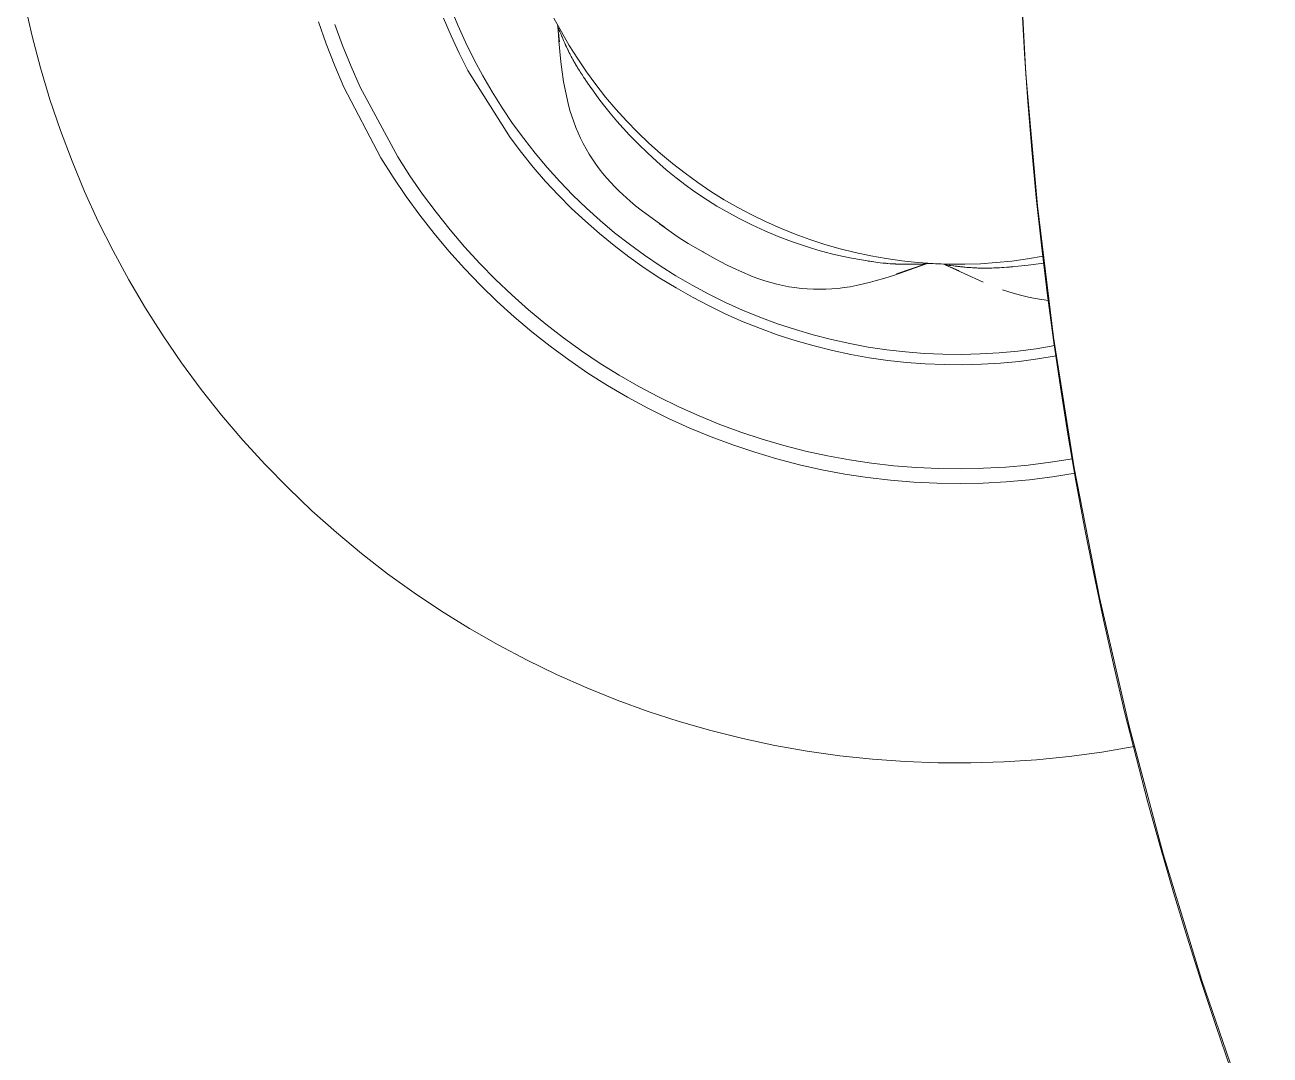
# Model space of a CAD drawing. Header units: millimetres. Extents: x 311 to 4068, y 1050 to 3803.
# Drawn here: x 1692.1 to 1766.3, y 1201.2 to 1262.5 of the extents above; entities that cross this region are included whole.
import ezdxf

# ---------------------------------------------------------------- set-up
doc = ezdxf.new("R2010")
doc.units = ezdxf.units.MM
doc.layers.add('ZANO_R', color=7, linetype='Continuous', lineweight=0)

msp = doc.modelspace()

# ---------------------------------------------------------------- linework, layer by layer
at = {"layer": 'ZANO_R'}
for p, q in [((1751.345, 1267.428), (1751.756, 1259.569)), ((1692.563, 1261.842), (1692.132, 1263.752)), ((1717.908, 1262.502), (1717.481, 1263.545)), ((1710.077, 1261.375), (1709.616, 1262.69)), ((1711.057, 1261.273), (1710.598, 1262.536)), ((1717.063, 1262.918), (1717.511, 1261.862)), ((1718.371, 1261.475), (1717.908, 1262.502)), ((1724.084, 1262.093), (1723.64, 1262.92)), ((1723.874, 1262.399), (1723.852, 1262.509)), ((1723.875, 1262.4), (1723.874, 1262.4)), ((1723.874, 1262.4), (1723.874, 1262.4)), ((1723.874, 1262.4), (1723.874, 1262.4)), ((1723.874, 1262.4), (1723.874, 1262.4)), ((1723.874, 1262.4), (1723.874, 1262.399)), ((1723.874, 1262.399), (1723.874, 1262.399)), ((1723.874, 1262.398), (1723.874, 1262.399)), ((1723.874, 1262.398), (1723.874, 1262.397)), ((1723.892, 1262.161), (1723.874, 1262.397)), ((1723.876, 1262.4), (1723.875, 1262.4)), ((1723.875, 1262.4), (1723.875, 1262.4)), ((1723.875, 1262.4), (1723.875, 1262.4)), ((1723.875, 1262.4), (1723.875, 1262.4)), ((1723.875, 1262.4), (1723.875, 1262.4)), ((1723.875, 1262.4), (1723.875, 1262.4)), ((1723.875, 1262.4), (1723.875, 1262.4)), ((1723.875, 1262.4), (1723.875, 1262.4)), ((1723.875, 1262.4), (1723.875, 1262.4)), ((1723.875, 1262.4), (1723.875, 1262.4)), ((1723.875, 1262.4), (1723.875, 1262.4)), ((1723.875, 1262.4), (1723.875, 1262.4)), ((1723.875, 1262.4), (1723.875, 1262.4)), ((1723.875, 1262.4), (1723.875, 1262.4)), ((1723.875, 1262.4), (1723.875, 1262.4)), ((1723.875, 1262.4), (1723.875, 1262.4)), ((1723.875, 1262.4), (1723.875, 1262.4)), ((1723.875, 1262.4), (1723.875, 1262.4)), ((1723.875, 1262.4), (1723.875, 1262.4)), ((1723.875, 1262.4), (1723.875, 1262.4)), ((1723.875, 1262.4), (1723.875, 1262.4)), ((1723.875, 1262.4), (1723.875, 1262.4)), ((1723.875, 1262.4), (1723.875, 1262.4)), ((1723.875, 1262.4), (1723.875, 1262.4)), ((1723.875, 1262.4), (1723.875, 1262.4)), ((1723.875, 1262.4), (1723.875, 1262.4)), ((1723.875, 1262.4), (1723.875, 1262.4)), ((1723.875, 1262.4), (1723.875, 1262.4)), ((1723.875, 1262.4), (1723.875, 1262.4)), ((1723.876, 1262.399), (1723.876, 1262.4)), ((1723.876, 1262.4), (1723.876, 1262.4)), ((1723.876, 1262.4), (1723.876, 1262.4)), ((1723.876, 1262.4), (1723.876, 1262.4)), ((1723.876, 1262.4), (1723.876, 1262.4)), ((1723.876, 1262.4), (1723.876, 1262.4)), ((1723.876, 1262.4), (1723.876, 1262.4)), ((1723.876, 1262.4), (1723.876, 1262.4)), ((1723.876, 1262.4), (1723.876, 1262.4)), ((1723.876, 1262.4), (1723.876, 1262.4)), ((1723.876, 1262.4), (1723.876, 1262.4)), ((1723.876, 1262.4), (1723.876, 1262.4)), ((1723.876, 1262.4), (1723.876, 1262.4)), ((1723.876, 1262.4), (1723.876, 1262.4)), ((1723.876, 1262.4), (1723.876, 1262.4)), ((1723.876, 1262.4), (1723.876, 1262.4)), ((1723.876, 1262.4), (1723.876, 1262.4)), ((1723.876, 1262.4), (1723.876, 1262.4)), ((1723.876, 1262.4), (1723.876, 1262.4)), ((1723.876, 1262.4), (1723.876, 1262.4)), ((1723.876, 1262.4), (1723.876, 1262.4)), ((1723.876, 1262.4), (1723.876, 1262.4)), ((1723.876, 1262.4), (1723.876, 1262.4)), ((1723.876, 1262.4), (1723.876, 1262.4)), ((1723.876, 1262.4), (1723.876, 1262.4)), ((1723.876, 1262.4), (1723.876, 1262.4)), ((1723.876, 1262.4), (1723.876, 1262.4)), ((1723.876, 1262.4), (1723.876, 1262.4)), ((1723.876, 1262.4), (1723.876, 1262.4)), ((1723.876, 1262.4), (1723.876, 1262.4)), ((1723.877, 1262.399), (1723.876, 1262.399)), ((1723.876, 1262.399), (1723.876, 1262.399)), ((1723.877, 1262.399), (1723.877, 1262.399)), ((1723.877, 1262.399), (1723.877, 1262.399)), ((1723.877, 1262.399), (1723.881, 1262.396)), ((1723.886, 1262.384), (1723.884, 1262.396)), ((1723.886, 1262.383), (1723.887, 1262.381)), ((1723.888, 1262.376), (1723.887, 1262.381)), ((1723.89, 1262.371), (1723.888, 1262.376)), ((1723.891, 1262.365), (1723.89, 1262.369)), ((1723.894, 1262.358), (1723.893, 1262.361)), ((1723.896, 1262.35), (1723.895, 1262.353)), ((1723.909, 1262.313), (1723.906, 1262.321)), ((1723.909, 1262.313), (1723.915, 1262.296)), ((1723.917, 1262.291), (1723.916, 1262.296)), ((1723.917, 1262.291), (1723.927, 1262.266)), ((1723.93, 1262.259), (1723.92, 1262.283)), ((1693.06, 1259.949), (1692.563, 1261.842)), ((1717.511, 1261.862), (1717.996, 1260.823)), ((1723.908, 1261.935), (1723.892, 1262.161)), ((1723.935, 1261.563), (1723.908, 1261.935)), ((1723.969, 1261.496), (1723.918, 1262.051)), ((1723.93, 1262.259), (1723.933, 1262.251)), ((1723.937, 1262.24), (1723.933, 1262.251)), ((1723.987, 1260.935), (1723.935, 1261.563)), ((1723.937, 1262.24), (1723.953, 1262.2)), ((1723.958, 1262.189), (1723.953, 1262.2)), ((1723.958, 1262.189), (1723.961, 1262.182)), ((1723.97, 1262.159), (1723.961, 1262.182)), ((1723.97, 1262.159), (1723.976, 1262.143)), ((1723.984, 1262.125), (1723.976, 1262.143)), ((1723.984, 1262.125), (1723.993, 1262.102)), ((1723.999, 1262.089), (1723.993, 1262.102)), ((1723.999, 1262.089), (1724.062, 1261.937)), ((1724.066, 1261.928), (1724.062, 1261.937)), ((1724.065, 1261.928), (1724.096, 1261.855)), ((1724.557, 1261.282), (1724.084, 1262.093)), ((1724.104, 1261.838), (1724.096, 1261.855)), ((1724.103, 1261.838), (1724.12, 1261.798)), ((1724.124, 1261.79), (1724.121, 1261.798)), ((1724.124, 1261.79), (1724.146, 1261.738)), ((1724.166, 1261.691), (1724.146, 1261.738)), ((1724.166, 1261.691), (1724.173, 1261.676)), ((1724.188, 1261.64), (1724.173, 1261.676)), ((1724.188, 1261.64), (1724.2, 1261.612)), ((1724.212, 1261.586), (1724.201, 1261.612)), ((1724.212, 1261.586), (1724.229, 1261.546)), ((1724.286, 1261.419), (1724.229, 1261.546)), ((1710.583, 1260.077), (1710.077, 1261.375)), ((1711.559, 1260.026), (1711.057, 1261.273)), ((1717.996, 1260.823), (1718.517, 1259.8)), ((1718.869, 1260.464), (1718.371, 1261.475)), ((1723.969, 1261.496), (1723.97, 1261.493)), ((1724.051, 1260.316), (1723.987, 1260.935)), ((1724.286, 1261.419), (1724.291, 1261.408)), ((1724.312, 1261.361), (1724.291, 1261.408)), ((1724.312, 1261.361), (1724.324, 1261.335)), ((1724.338, 1261.303), (1724.324, 1261.335)), ((1724.338, 1261.303), (1724.384, 1261.203)), ((1724.403, 1261.164), (1724.385, 1261.203)), ((1724.403, 1261.163), (1724.47, 1261.022)), ((1724.482, 1260.997), (1724.47, 1261.022)), ((1724.482, 1260.997), (1724.533, 1260.895)), ((1724.545, 1260.871), (1724.533, 1260.895)), ((1724.545, 1260.871), (1724.555, 1260.851)), ((1724.578, 1260.806), (1724.555, 1260.851)), ((1725.058, 1260.487), (1724.557, 1261.282)), ((1724.578, 1260.806), (1724.601, 1260.761)), ((1711.135, 1258.797), (1710.583, 1260.077)), ((1719.397, 1259.48), (1718.869, 1260.464)), ((1724.125, 1259.716), (1724.051, 1260.316)), ((1724.61, 1260.743), (1724.601, 1260.761)), ((1724.61, 1260.743), (1724.624, 1260.716)), ((1724.648, 1260.67), (1724.624, 1260.716)), ((1724.648, 1260.67), (1724.672, 1260.624)), ((1724.679, 1260.613), (1724.673, 1260.624)), ((1724.679, 1260.613), (1724.697, 1260.577)), ((1724.714, 1260.547), (1724.697, 1260.577)), ((1724.714, 1260.547), (1724.724, 1260.529)), ((1724.764, 1260.455), (1724.724, 1260.529)), ((1724.764, 1260.455), (1724.778, 1260.431)), ((1724.787, 1260.414), (1724.778, 1260.431)), ((1724.787, 1260.414), (1724.805, 1260.381)), ((1724.824, 1260.347), (1724.805, 1260.381)), ((1724.824, 1260.347), (1724.834, 1260.33)), ((1724.878, 1260.252), (1724.834, 1260.33)), ((1724.878, 1260.252), (1724.893, 1260.226)), ((1724.902, 1260.211), (1724.893, 1260.227)), ((1724.902, 1260.211), (1724.924, 1260.174)), ((1724.942, 1260.143), (1724.924, 1260.174)), ((1724.942, 1260.143), (1724.955, 1260.121)), ((1724.988, 1260.067), (1724.955, 1260.121)), ((1724.987, 1260.067), (1725.02, 1260.013)), ((1725.585, 1259.711), (1725.058, 1260.487)), ((1693.622, 1258.074), (1693.06, 1259.949)), ((1712.103, 1258.797), (1711.559, 1260.026)), ((1718.517, 1259.8), (1721.027, 1255.797)), ((1719.959, 1258.515), (1719.397, 1259.48)), ((1724.216, 1259.118), (1724.125, 1259.716)), ((1725.025, 1260.005), (1725.02, 1260.013)), ((1725.025, 1260.005), (1725.053, 1259.958)), ((1725.067, 1259.936), (1725.053, 1259.958)), ((1725.067, 1259.936), (1725.087, 1259.903)), ((1725.156, 1259.792), (1725.087, 1259.903)), ((1725.156, 1259.792), (1725.191, 1259.736)), ((1725.198, 1259.726), (1725.191, 1259.736)), ((1725.198, 1259.726), (1725.226, 1259.681)), ((1725.243, 1259.655), (1725.226, 1259.681)), ((1725.243, 1259.655), (1725.262, 1259.625)), ((1725.298, 1259.569), (1725.262, 1259.625)), ((1725.298, 1259.569), (1725.316, 1259.541)), ((1725.336, 1259.511), (1725.316, 1259.541)), ((1725.336, 1259.511), (1725.409, 1259.401)), ((1725.432, 1259.365), (1725.409, 1259.401)), ((1725.432, 1259.365), (1725.446, 1259.344)), ((1725.481, 1259.292), (1725.446, 1259.344)), ((1726.14, 1258.953), (1725.585, 1259.711)), ((1751.756, 1259.569), (1752.442, 1251.729)), ((1713.335, 1254.603), (1711.135, 1258.797)), ((1714.339, 1254.649), (1712.103, 1258.797)), ((1724.481, 1257.835), (1724.216, 1259.118)), ((1725.481, 1259.292), (1725.583, 1259.142)), ((1725.595, 1259.124), (1725.583, 1259.142)), ((1725.595, 1259.124), (1725.632, 1259.069)), ((1725.634, 1259.066), (1725.632, 1259.069)), ((1725.634, 1259.066), (1725.668, 1259.017)), ((1725.705, 1258.964), (1725.668, 1259.017)), ((1725.705, 1258.964), (1725.74, 1258.913)), ((1725.741, 1258.912), (1725.74, 1258.913)), ((1725.741, 1258.912), (1725.778, 1258.859)), ((1725.847, 1258.76), (1725.778, 1258.859)), ((1725.847, 1258.76), (1725.85, 1258.756)), ((1726.321, 1258.102), (1725.85, 1258.756)), ((1726.72, 1258.215), (1726.14, 1258.953)), ((1694.248, 1256.22), (1693.622, 1258.074)), ((1720.554, 1257.57), (1719.959, 1258.515)), ((1724.596, 1257.418), (1724.481, 1257.835)), ((1726.321, 1258.102), (1726.595, 1257.742)), ((1727.326, 1257.497), (1726.72, 1258.215)), ((1721.18, 1256.646), (1720.554, 1257.57)), ((1724.701, 1257.078), (1724.596, 1257.418)), ((1726.986, 1257.257), (1726.595, 1257.742)), ((1727.39, 1256.782), (1726.986, 1257.257)), ((1727.957, 1256.801), (1727.326, 1257.497)), ((1721.839, 1255.744), (1721.18, 1256.646)), ((1724.817, 1256.742), (1724.701, 1257.078)), ((1724.945, 1256.41), (1724.817, 1256.742)), ((1725.083, 1256.082), (1724.945, 1256.41)), ((1727.39, 1256.782), (1727.765, 1256.36)), ((1727.765, 1256.36), (1728.149, 1255.946)), ((1728.611, 1256.127), (1727.957, 1256.801)), ((1694.938, 1254.388), (1694.248, 1256.22)), ((1721.027, 1255.797), (1721.703, 1254.905)), ((1722.528, 1254.865), (1721.839, 1255.744)), ((1725.231, 1255.759), (1725.083, 1256.082)), ((1725.391, 1255.442), (1725.231, 1255.759)), ((1728.673, 1255.406), (1728.149, 1255.946)), ((1729.288, 1255.477), (1728.611, 1256.127)), ((1721.703, 1254.905), (1722.409, 1254.037)), ((1723.247, 1254.01), (1722.528, 1254.865)), ((1725.56, 1255.129), (1725.391, 1255.442)), ((1725.74, 1254.822), (1725.56, 1255.129)), ((1729.212, 1254.883), (1728.673, 1255.406)), ((1729.766, 1254.375), (1729.212, 1254.883)), ((1729.987, 1254.85), (1729.288, 1255.477)), ((1695.69, 1252.582), (1694.938, 1254.388)), ((1714.067, 1253.434), (1713.335, 1254.603)), ((1715.061, 1253.526), (1714.339, 1254.649)), ((1725.93, 1254.522), (1725.74, 1254.822)), ((1726.129, 1254.227), (1725.93, 1254.522)), ((1726.338, 1253.94), (1726.129, 1254.227)), ((1730.335, 1253.884), (1729.766, 1254.375)), ((1730.708, 1254.248), (1729.987, 1254.85)), ((1731.449, 1253.672), (1730.708, 1254.248)), ((1714.839, 1252.29), (1714.067, 1253.434)), ((1715.821, 1252.428), (1715.061, 1253.526)), ((1722.409, 1254.037), (1723.143, 1253.193)), ((1723.995, 1253.181), (1723.247, 1254.01)), ((1726.557, 1253.659), (1726.338, 1253.94)), ((1726.784, 1253.386), (1726.557, 1253.659)), ((1727.021, 1253.12), (1726.784, 1253.386)), ((1730.918, 1253.41), (1730.335, 1253.884)), ((1731.515, 1252.954), (1730.918, 1253.41)), ((1732.209, 1253.121), (1731.449, 1253.672)), ((1723.143, 1253.193), (1723.906, 1252.374)), ((1724.771, 1252.378), (1723.995, 1253.181)), ((1727.266, 1252.862), (1727.021, 1253.12)), ((1727.519, 1252.613), (1727.266, 1252.862)), ((1731.515, 1252.954), (1731.895, 1252.678)), ((1731.895, 1252.678), (1732.28, 1252.411)), ((1732.989, 1252.597), (1732.209, 1253.121)), ((1696.505, 1250.802), (1695.69, 1252.582)), ((1715.65, 1251.174), (1714.839, 1252.29)), ((1716.619, 1251.356), (1715.821, 1252.428)), ((1723.906, 1252.374), (1724.697, 1251.582)), ((1725.574, 1251.602), (1724.771, 1252.378)), ((1728.177, 1252.01), (1727.519, 1252.613)), ((1728.504, 1251.736), (1728.177, 1252.01)), ((1732.787, 1252.076), (1732.28, 1252.411)), ((1732.787, 1252.076), (1733.348, 1251.726)), ((1733.786, 1252.101), (1732.989, 1252.597)), ((1734.599, 1251.632), (1733.786, 1252.101)), ((1716.499, 1250.087), (1715.65, 1251.174)), ((1717.452, 1250.312), (1716.619, 1251.356)), ((1724.697, 1251.582), (1725.513, 1250.817)), ((1726.403, 1250.855), (1725.574, 1251.602)), ((1728.837, 1251.469), (1728.504, 1251.736)), ((1730.221, 1250.458), (1728.837, 1251.469)), ((1733.348, 1251.726), (1733.918, 1251.392)), ((1734.666, 1250.985), (1733.918, 1251.392)), ((1735.429, 1251.192), (1734.599, 1251.632)), ((1736.273, 1250.781), (1735.429, 1251.192)), ((1752.442, 1251.729), (1753.4, 1243.918)), ((1697.38, 1249.051), (1696.505, 1250.802)), ((1725.513, 1250.817), (1726.355, 1250.08)), ((1727.258, 1250.136), (1726.403, 1250.855)), ((1730.48, 1250.259), (1729.924, 1250.667)), ((1730.25, 1250.438), (1730.221, 1250.458)), ((1730.256, 1250.434), (1730.25, 1250.438)), ((1730.256, 1250.434), (1730.256, 1250.434)), ((1730.256, 1250.434), (1730.257, 1250.434)), ((1730.257, 1250.434), (1730.256, 1250.434)), ((1730.256, 1250.434), (1730.256, 1250.434)), ((1730.257, 1250.434), (1730.257, 1250.434)), ((1730.257, 1250.434), (1730.257, 1250.434)), ((1730.257, 1250.434), (1730.257, 1250.434)), ((1730.257, 1250.434), (1730.257, 1250.434)), ((1730.257, 1250.434), (1730.257, 1250.434)), ((1730.257, 1250.434), (1730.257, 1250.434)), ((1730.257, 1250.434), (1730.257, 1250.434)), ((1730.257, 1250.434), (1730.257, 1250.434)), ((1735.428, 1250.603), (1734.666, 1250.985)), ((1736.202, 1250.247), (1735.428, 1250.603)), ((1737.131, 1250.4), (1736.273, 1250.781)), ((1717.384, 1249.029), (1716.499, 1250.087)), ((1718.32, 1249.298), (1717.452, 1250.312)), ((1726.355, 1250.08), (1727.222, 1249.372)), ((1728.137, 1249.448), (1727.258, 1250.136)), ((1731.049, 1249.87), (1730.48, 1250.259)), ((1731.631, 1249.5), (1731.049, 1249.87)), ((1736.988, 1249.917), (1736.202, 1250.247)), ((1737.785, 1249.615), (1736.988, 1249.917)), ((1738.002, 1250.049), (1737.131, 1250.4)), ((1738.885, 1249.728), (1738.002, 1250.049)), ((1739.778, 1249.438), (1738.885, 1249.728)), ((1698.315, 1247.332), (1697.38, 1249.051)), ((1718.306, 1248.002), (1717.384, 1249.029)), ((1719.223, 1248.313), (1718.32, 1249.298)), ((1727.222, 1249.372), (1728.112, 1248.694)), ((1729.039, 1248.79), (1728.137, 1249.448)), ((1732.225, 1249.15), (1731.631, 1249.5)), ((1732.83, 1248.819), (1732.225, 1249.15)), ((1732.549, 1248.98), (1732.498, 1249.009)), ((1733.202, 1248.61), (1732.549, 1248.98)), ((1737.785, 1249.615), (1738.319, 1249.428)), ((1738.319, 1249.428), (1738.857, 1249.253)), ((1739.366, 1249.1), (1738.857, 1249.253)), ((1739.877, 1248.958), (1739.366, 1249.1)), ((1740.68, 1249.179), (1739.778, 1249.438)), ((1739.877, 1248.958), (1740.165, 1248.883)), ((1741.591, 1248.952), (1740.68, 1249.179)), ((1742.51, 1248.756), (1741.591, 1248.952)), ((1720.158, 1247.359), (1719.223, 1248.313)), ((1728.112, 1248.694), (1729.024, 1248.046)), ((1729.964, 1248.163), (1729.039, 1248.79)), ((1733.587, 1248.402), (1733.202, 1248.61)), ((1733.921, 1248.229), (1733.587, 1248.402)), ((1734.302, 1248.041), (1733.921, 1248.229)), ((1740.603, 1248.779), (1740.165, 1248.883)), ((1740.603, 1248.779), (1741.265, 1248.64)), ((1742.071, 1248.496), (1741.265, 1248.641)), ((1742.071, 1248.496), (1742.316, 1248.456)), ((1742.358, 1248.45), (1742.316, 1248.456)), ((1742.358, 1248.45), (1742.407, 1248.442)), ((1742.423, 1248.44), (1742.407, 1248.442)), ((1742.422, 1248.44), (1742.455, 1248.435)), ((1742.551, 1248.421), (1742.455, 1248.435)), ((1743.434, 1248.593), (1742.51, 1248.756)), ((1742.551, 1248.421), (1742.586, 1248.416)), ((1742.913, 1248.371), (1742.586, 1248.415)), ((1743.24, 1248.333), (1742.913, 1248.371)), ((1743.24, 1248.333), (1743.268, 1248.33)), ((1743.3, 1248.327), (1743.268, 1248.33)), ((1743.3, 1248.327), (1743.433, 1248.314)), ((1743.476, 1248.31), (1743.433, 1248.314)), ((1744.364, 1248.461), (1743.434, 1248.593)), ((1743.476, 1248.31), (1743.514, 1248.306)), ((1743.534, 1248.305), (1743.514, 1248.306)), ((1743.534, 1248.305), (1743.675, 1248.293)), ((1743.7, 1248.291), (1743.675, 1248.293)), ((1743.7, 1248.291), (1743.727, 1248.289)), ((1743.781, 1248.286), (1743.727, 1248.289)), ((1743.781, 1248.286), (1743.832, 1248.282)), ((1743.86, 1248.281), (1743.832, 1248.282)), ((1743.86, 1248.281), (1743.909, 1248.278)), ((1743.937, 1248.276), (1743.909, 1248.278)), ((1743.937, 1248.276), (1743.985, 1248.274)), ((1744.013, 1248.272), (1743.985, 1248.274)), ((1744.013, 1248.272), (1744.061, 1248.27)), ((1745.79, 1248.287), (1744.051, 1247.69)), ((1744.087, 1248.269), (1744.061, 1248.27)), ((1744.087, 1248.269), (1744.135, 1248.267)), ((1744.16, 1248.266), (1744.135, 1248.267)), ((1744.16, 1248.266), (1744.281, 1248.261)), ((1744.3, 1248.261), (1744.281, 1248.261)), ((1744.3, 1248.261), (1744.353, 1248.259)), ((1744.389, 1248.259), (1744.353, 1248.26)), ((1745.298, 1248.362), (1744.364, 1248.461)), ((1744.389, 1248.258), (1744.425, 1248.258)), ((1744.477, 1248.257), (1744.425, 1248.258)), ((1744.477, 1248.257), (1744.495, 1248.256)), ((1744.562, 1248.256), (1744.495, 1248.257)), ((1744.562, 1248.256), (1744.701, 1248.255)), ((1744.724, 1248.255), (1744.701, 1248.255)), ((1744.724, 1248.255), (1744.768, 1248.255)), ((1744.801, 1248.255), (1744.768, 1248.255)), ((1744.801, 1248.255), (1744.833, 1248.255)), ((1744.877, 1248.255), (1744.833, 1248.255)), ((1744.877, 1248.255), (1744.897, 1248.255)), ((1744.95, 1248.256), (1744.897, 1248.255)), ((1744.95, 1248.256), (1744.959, 1248.256)), ((1745.02, 1248.257), (1744.959, 1248.256)), ((1745.02, 1248.256), (1745.079, 1248.257)), ((1745.088, 1248.258), (1745.079, 1248.258)), ((1745.088, 1248.257), (1745.137, 1248.258)), ((1745.154, 1248.259), (1745.137, 1248.258)), ((1745.154, 1248.259), (1745.192, 1248.259)), ((1745.218, 1248.26), (1745.192, 1248.26)), ((1745.218, 1248.26), (1745.296, 1248.262)), ((1745.307, 1248.262), (1745.296, 1248.262)), ((1746.235, 1248.296), (1745.298, 1248.362)), ((1745.307, 1248.262), (1745.346, 1248.263)), ((1745.364, 1248.264), (1745.346, 1248.263)), ((1745.364, 1248.264), (1745.393, 1248.265)), ((1745.416, 1248.265), (1745.393, 1248.265)), ((1745.416, 1248.265), (1745.48, 1248.267)), ((1745.803, 1248.288), (1745.434, 1248.154)), ((1745.489, 1248.268), (1745.48, 1248.268)), ((1745.489, 1248.268), (1745.501, 1248.268)), ((1745.511, 1248.269), (1745.501, 1248.268)), ((1745.511, 1248.269), (1745.522, 1248.269)), ((1745.532, 1248.269), (1745.522, 1248.269)), ((1745.532, 1248.269), (1745.561, 1248.27)), ((1745.573, 1248.271), (1745.561, 1248.27)), ((1745.573, 1248.271), (1745.597, 1248.271)), ((1745.613, 1248.272), (1745.597, 1248.271)), ((1745.613, 1248.272), (1745.662, 1248.274)), ((1745.669, 1248.275), (1745.662, 1248.274)), ((1745.669, 1248.275), (1745.691, 1248.276)), ((1745.701, 1248.277), (1745.691, 1248.276)), ((1745.701, 1248.276), (1745.704, 1248.277)), ((1745.741, 1248.28), (1745.704, 1248.277)), ((1745.753, 1248.281), (1745.748, 1248.281)), ((1745.763, 1248.282), (1745.757, 1248.282)), ((1745.772, 1248.284), (1745.765, 1248.283)), ((1745.779, 1248.285), (1745.773, 1248.284)), ((1745.791, 1248.287), (1745.782, 1248.285)), ((1745.795, 1248.289), (1745.794, 1248.288)), ((1745.795, 1248.289), (1745.797, 1248.289)), ((1745.828, 1248.299), (1745.798, 1248.289)), ((1745.805, 1248.289), (1745.803, 1248.288)), ((1745.804, 1248.291), (1745.804, 1248.291)), ((1745.804, 1248.291), (1745.804, 1248.291)), ((1745.804, 1248.291), (1745.805, 1248.291)), ((1745.805, 1248.291), (1745.805, 1248.291)), ((1745.805, 1248.291), (1745.805, 1248.291)), ((1745.805, 1248.291), (1745.805, 1248.291)), ((1745.805, 1248.291), (1745.805, 1248.291)), ((1745.805, 1248.291), (1745.805, 1248.291)), ((1745.805, 1248.291), (1745.805, 1248.291)), ((1745.805, 1248.291), (1745.805, 1248.291)), ((1745.805, 1248.291), (1745.805, 1248.291)), ((1745.805, 1248.291), (1745.805, 1248.291)), ((1745.805, 1248.291), (1745.805, 1248.291)), ((1745.805, 1248.291), (1745.805, 1248.291)), ((1745.805, 1248.291), (1745.805, 1248.291)), ((1745.805, 1248.291), (1745.805, 1248.291)), ((1745.805, 1248.291), (1745.805, 1248.291)), ((1745.805, 1248.291), (1745.805, 1248.291)), ((1745.805, 1248.291), (1745.805, 1248.291)), ((1745.805, 1248.291), (1745.805, 1248.291)), ((1745.805, 1248.291), (1745.805, 1248.291)), ((1745.805, 1248.291), (1745.805, 1248.291)), ((1745.805, 1248.291), (1745.805, 1248.291)), ((1745.805, 1248.291), (1745.805, 1248.291)), ((1745.805, 1248.291), (1745.806, 1248.291)), ((1745.805, 1248.289), (1745.806, 1248.29)), ((1745.836, 1248.299), (1745.806, 1248.289)), ((1745.806, 1248.291), (1745.806, 1248.291)), ((1745.806, 1248.291), (1745.806, 1248.291)), ((1745.806, 1248.291), (1745.806, 1248.291)), ((1745.806, 1248.291), (1745.806, 1248.291)), ((1745.806, 1248.291), (1745.806, 1248.291)), ((1745.806, 1248.291), (1745.806, 1248.29)), ((1745.806, 1248.29), (1745.806, 1248.29)), ((1745.806, 1248.29), (1745.806, 1248.29)), ((1745.806, 1248.29), (1745.806, 1248.29)), ((1745.806, 1248.29), (1745.806, 1248.29)), ((1745.806, 1248.29), (1745.806, 1248.29)), ((1745.806, 1248.29), (1745.806, 1248.29)), ((1745.806, 1248.29), (1745.806, 1248.29)), ((1745.806, 1248.29), (1745.806, 1248.29)), ((1745.806, 1248.29), (1745.806, 1248.29)), ((1745.806, 1248.29), (1745.806, 1248.29)), ((1745.806, 1248.29), (1745.806, 1248.29)), ((1745.806, 1248.29), (1745.806, 1248.29)), ((1745.806, 1248.29), (1745.806, 1248.29)), ((1745.806, 1248.29), (1745.806, 1248.29)), ((1745.806, 1248.29), (1745.806, 1248.29)), ((1745.806, 1248.29), (1745.806, 1248.29)), ((1745.806, 1248.29), (1745.806, 1248.29)), ((1745.806, 1248.29), (1745.806, 1248.29)), ((1745.806, 1248.29), (1745.806, 1248.29)), ((1745.806, 1248.29), (1745.806, 1248.29)), ((1745.806, 1248.29), (1745.806, 1248.289)), ((1745.806, 1248.289), (1745.806, 1248.289)), ((1745.859, 1248.309), (1745.828, 1248.299)), ((1745.866, 1248.308), (1745.836, 1248.299)), ((1745.89, 1248.317), (1745.859, 1248.309)), ((1745.897, 1248.316), (1745.866, 1248.308)), ((1746.362, 1248.285), (1745.884, 1248.313)), ((1747.173, 1248.262), (1746.235, 1248.296)), ((1746.841, 1248.266), (1746.362, 1248.285)), ((1746.947, 1248.231), (1746.841, 1248.266)), ((1746.948, 1248.233), (1746.947, 1248.233)), ((1746.947, 1248.233), (1746.947, 1248.233)), ((1746.947, 1248.233), (1746.947, 1248.233)), ((1746.947, 1248.233), (1746.947, 1248.233)), ((1746.947, 1248.233), (1746.947, 1248.233)), ((1746.947, 1248.233), (1746.947, 1248.233)), ((1746.947, 1248.233), (1746.947, 1248.233)), ((1746.947, 1248.233), (1746.947, 1248.233)), ((1746.947, 1248.233), (1746.947, 1248.233)), ((1746.947, 1248.233), (1746.947, 1248.233)), ((1746.947, 1248.233), (1746.947, 1248.233)), ((1746.947, 1248.233), (1746.947, 1248.233)), ((1746.947, 1248.233), (1746.947, 1248.233)), ((1746.947, 1248.233), (1746.947, 1248.233)), ((1746.947, 1248.233), (1746.947, 1248.233)), ((1746.947, 1248.233), (1746.947, 1248.233)), ((1746.947, 1248.233), (1746.947, 1248.233)), ((1746.947, 1248.233), (1746.947, 1248.233)), ((1746.947, 1248.233), (1746.947, 1248.233)), ((1746.947, 1248.233), (1746.947, 1248.233)), ((1746.947, 1248.233), (1746.947, 1248.232)), ((1746.947, 1248.232), (1746.947, 1248.232)), ((1746.947, 1248.232), (1746.947, 1248.232)), ((1746.947, 1248.232), (1746.947, 1248.232)), ((1746.947, 1248.232), (1746.947, 1248.232)), ((1746.947, 1248.232), (1746.947, 1248.232)), ((1746.947, 1248.232), (1746.947, 1248.232)), ((1746.947, 1248.232), (1746.947, 1248.232)), ((1746.947, 1248.232), (1746.947, 1248.232)), ((1746.947, 1248.232), (1746.947, 1248.232)), ((1746.947, 1248.232), (1746.947, 1248.232)), ((1746.947, 1248.232), (1746.947, 1248.232)), ((1746.947, 1248.232), (1746.947, 1248.232)), ((1746.947, 1248.232), (1746.947, 1248.232)), ((1746.947, 1248.232), (1746.947, 1248.232)), ((1746.947, 1248.232), (1746.947, 1248.232)), ((1746.947, 1248.232), (1746.947, 1248.232)), ((1746.947, 1248.232), (1746.947, 1248.232)), ((1746.947, 1248.232), (1746.947, 1248.232)), ((1746.947, 1248.232), (1746.947, 1248.232)), ((1746.947, 1248.232), (1746.947, 1248.232)), ((1746.947, 1248.232), (1746.947, 1248.232)), ((1746.947, 1248.232), (1746.947, 1248.232)), ((1746.947, 1248.232), (1746.947, 1248.232)), ((1746.947, 1248.232), (1746.947, 1248.232)), ((1746.947, 1248.232), (1746.947, 1248.232)), ((1746.947, 1248.232), (1746.947, 1248.231)), ((1746.947, 1248.231), (1746.947, 1248.231)), ((1746.947, 1248.231), (1746.947, 1248.231)), ((1746.947, 1248.231), (1746.947, 1248.231)), ((1746.947, 1248.231), (1746.947, 1248.231)), ((1746.947, 1248.231), (1746.947, 1248.231)), ((1746.947, 1248.231), (1746.947, 1248.231)), ((1746.947, 1248.231), (1746.947, 1248.231)), ((1746.947, 1248.231), (1746.947, 1248.231)), ((1746.948, 1248.23), (1746.947, 1248.231)), ((1746.948, 1248.233), (1746.953, 1248.236)), ((1746.948, 1248.233), (1746.948, 1248.233)), ((1746.948, 1248.233), (1746.948, 1248.233)), ((1746.948, 1248.233), (1746.948, 1248.233)), ((1746.948, 1248.233), (1746.948, 1248.233)), ((1746.948, 1248.233), (1746.948, 1248.233)), ((1746.948, 1248.233), (1746.948, 1248.233)), ((1746.948, 1248.233), (1746.948, 1248.233)), ((1746.948, 1248.233), (1746.948, 1248.233)), ((1746.948, 1248.233), (1746.948, 1248.233)), ((1746.948, 1248.233), (1746.948, 1248.233)), ((1746.948, 1248.233), (1746.948, 1248.233)), ((1746.948, 1248.233), (1746.948, 1248.233)), ((1746.948, 1248.233), (1746.948, 1248.233)), ((1746.948, 1248.233), (1746.948, 1248.233)), ((1746.948, 1248.23), (1746.949, 1248.23)), ((1749.203, 1247.187), (1746.949, 1248.23)), ((1746.967, 1248.233), (1746.955, 1248.237)), ((1746.967, 1248.233), (1746.969, 1248.233)), ((1746.974, 1248.231), (1746.969, 1248.233)), ((1746.979, 1248.23), (1746.975, 1248.231)), ((1746.986, 1248.229), (1746.981, 1248.23)), ((1746.993, 1248.227), (1746.989, 1248.228)), ((1747, 1248.225), (1746.998, 1248.226)), ((1747.039, 1248.218), (1747.03, 1248.22)), ((1747.039, 1248.218), (1747.057, 1248.215)), ((1747.062, 1248.214), (1747.057, 1248.215)), ((1747.062, 1248.214), (1747.088, 1248.21)), ((1747.096, 1248.209), (1747.071, 1248.213)), ((1747.096, 1248.209), (1747.104, 1248.207)), ((1747.117, 1248.206), (1747.104, 1248.208)), ((1747.117, 1248.206), (1747.159, 1248.2)), ((1747.171, 1248.198), (1747.159, 1248.2)), ((1747.171, 1248.198), (1747.179, 1248.197)), ((1748.112, 1248.261), (1747.173, 1248.262)), ((1747.203, 1248.194), (1747.179, 1248.197)), ((1747.203, 1248.194), (1747.22, 1248.191)), ((1747.24, 1248.189), (1747.22, 1248.191)), ((1749.05, 1248.292), (1748.112, 1248.261)), ((1749.987, 1248.356), (1749.05, 1248.292)), ((1750.921, 1248.452), (1749.987, 1248.356)), ((1751.851, 1248.581), (1750.921, 1248.452)), ((1751.891, 1248.201), (1751.09, 1248.12)), ((1752.777, 1248.742), (1751.851, 1248.581)), ((1751.892, 1248.201), (1752.34, 1248.258)), ((1752.826, 1248.332), (1752.34, 1248.259)), ((1719.262, 1247.008), (1718.306, 1248.002)), ((1729.024, 1248.046), (1729.958, 1247.43)), ((1730.909, 1247.569), (1729.964, 1248.163)), ((1731.874, 1247.007), (1730.909, 1247.569)), ((1734.688, 1247.861), (1734.302, 1248.041)), ((1735.509, 1247.519), (1734.688, 1247.861)), ((1735.853, 1247.39), (1735.509, 1247.519)), ((1743.925, 1247.617), (1743.351, 1247.434)), ((1745.434, 1248.154), (1743.925, 1247.617)), ((1747.24, 1248.189), (1747.264, 1248.185)), ((1747.278, 1248.184), (1747.264, 1248.185)), ((1747.777, 1247.862), (1747.271, 1248.094)), ((1747.278, 1248.183), (1747.441, 1248.162)), ((1747.451, 1248.161), (1747.441, 1248.162)), ((1747.451, 1248.161), (1747.529, 1248.151)), ((1747.548, 1248.149), (1747.529, 1248.151)), ((1747.548, 1248.149), (1747.591, 1248.143)), ((1747.599, 1248.143), (1747.591, 1248.144)), ((1747.599, 1248.142), (1747.656, 1248.136)), ((1747.706, 1248.13), (1747.656, 1248.136)), ((1747.706, 1248.13), (1747.723, 1248.128)), ((1747.762, 1248.123), (1747.723, 1248.128)), ((1747.762, 1248.123), (1747.792, 1248.12)), ((1747.777, 1247.861), (1747.779, 1247.861)), ((1747.82, 1248.117), (1747.792, 1248.12)), ((1747.82, 1248.117), (1747.864, 1248.112)), ((1748.002, 1248.097), (1747.864, 1248.112)), ((1748.002, 1248.097), (1748.014, 1248.096)), ((1748.064, 1248.091), (1748.014, 1248.096)), ((1748.064, 1248.091), (1748.093, 1248.088)), ((1748.129, 1248.085), (1748.093, 1248.088)), ((1748.129, 1248.085), (1748.239, 1248.074)), ((1748.282, 1248.071), (1748.239, 1248.075)), ((1748.281, 1248.071), (1748.438, 1248.058)), ((1748.465, 1248.057), (1748.438, 1248.059)), ((1748.465, 1248.056), (1748.579, 1248.049)), ((1748.606, 1248.048), (1748.579, 1248.049)), ((1748.606, 1248.047), (1748.629, 1248.046)), ((1748.678, 1248.044), (1748.629, 1248.046)), ((1748.678, 1248.043), (1748.729, 1248.041)), ((1748.75, 1248.04), (1748.729, 1248.041)), ((1748.75, 1248.04), (1748.78, 1248.039)), ((1748.831, 1248.037), (1748.78, 1248.039)), ((1748.831, 1248.037), (1748.884, 1248.035)), ((1748.896, 1248.034), (1748.884, 1248.035)), ((1748.896, 1248.034), (1748.937, 1248.033)), ((1748.971, 1248.032), (1748.937, 1248.033)), ((1748.971, 1248.032), (1748.992, 1248.031)), ((1749.075, 1248.029), (1748.992, 1248.031)), ((1749.075, 1248.029), (1749.103, 1248.029)), ((1749.122, 1248.029), (1749.103, 1248.029)), ((1749.122, 1248.029), (1749.16, 1248.028)), ((1749.199, 1248.028), (1749.16, 1248.028)), ((1749.199, 1248.028), (1749.219, 1248.028)), ((1749.308, 1248.027), (1749.219, 1248.028)), ((1749.308, 1248.027), (1749.338, 1248.027)), ((1749.356, 1248.027), (1749.338, 1248.027)), ((1749.356, 1248.027), (1749.399, 1248.027)), ((1749.435, 1248.028), (1749.399, 1248.027)), ((1749.435, 1248.028), (1749.461, 1248.028)), ((1749.524, 1248.029), (1749.461, 1248.028)), ((1749.524, 1248.029), (1749.587, 1248.03)), ((1749.596, 1248.03), (1749.587, 1248.03)), ((1749.596, 1248.03), (1749.651, 1248.031)), ((1749.677, 1248.032), (1749.651, 1248.031)), ((1749.677, 1248.032), (1749.715, 1248.033)), ((1749.846, 1248.037), (1749.715, 1248.033)), ((1749.846, 1248.037), (1749.912, 1248.04)), ((1749.924, 1248.041), (1749.912, 1248.04)), ((1749.924, 1248.04), (1749.977, 1248.043)), ((1750.008, 1248.044), (1749.977, 1248.043)), ((1750.008, 1248.044), (1750.043, 1248.046)), ((1750.11, 1248.049), (1750.043, 1248.046)), ((1750.11, 1248.049), (1750.143, 1248.051)), ((1750.179, 1248.053), (1750.143, 1248.051)), ((1750.179, 1248.053), (1750.311, 1248.06)), ((1750.353, 1248.063), (1750.311, 1248.061)), ((1750.353, 1248.063), (1750.379, 1248.065)), ((1750.442, 1248.069), (1750.379, 1248.065)), ((1750.442, 1248.069), (1750.622, 1248.082)), ((1750.644, 1248.083), (1750.622, 1248.082)), ((1750.644, 1248.083), (1750.71, 1248.088)), ((1750.714, 1248.089), (1750.71, 1248.089)), ((1750.714, 1248.089), (1750.773, 1248.094)), ((1750.837, 1248.099), (1750.773, 1248.094)), ((1750.837, 1248.099), (1750.899, 1248.104)), ((1750.901, 1248.104), (1750.899, 1248.104)), ((1750.901, 1248.104), (1750.964, 1248.109)), ((1751.085, 1248.12), (1750.964, 1248.109)), ((1751.085, 1248.12), (1751.09, 1248.12)), ((1699.309, 1245.646), (1698.315, 1247.332)), ((1720.252, 1246.047), (1719.262, 1247.008)), ((1721.125, 1246.438), (1720.158, 1247.359)), ((1729.958, 1247.43), (1730.912, 1246.845)), ((1730.912, 1246.845), (1731.886, 1246.293)), ((1732.858, 1246.48), (1731.874, 1247.007)), ((1736.202, 1247.273), (1735.853, 1247.39)), ((1736.554, 1247.167), (1736.202, 1247.273)), ((1736.91, 1247.074), (1736.554, 1247.167)), ((1737.269, 1246.993), (1736.91, 1247.074)), ((1737.63, 1246.924), (1737.269, 1246.993)), ((1737.993, 1246.868), (1737.63, 1246.924)), ((1738.358, 1246.824), (1737.993, 1246.868)), ((1738.725, 1246.792), (1738.358, 1246.824)), ((1739.092, 1246.774), (1738.725, 1246.792)), ((1739.46, 1246.767), (1739.092, 1246.774)), ((1739.828, 1246.773), (1739.46, 1246.767)), ((1740.195, 1246.792), (1739.828, 1246.773)), ((1740.561, 1246.823), (1740.195, 1246.792)), ((1740.926, 1246.867), (1740.561, 1246.823)), ((1741.29, 1246.923), (1740.926, 1246.867)), ((1741.651, 1246.992), (1741.29, 1246.923)), ((1742.073, 1247.084), (1741.651, 1246.992)), ((1742.493, 1247.188), (1742.073, 1247.084)), ((1742.774, 1247.264), (1742.493, 1247.188)), ((1743.351, 1247.434), (1742.774, 1247.264)), ((1750.737, 1246.613), (1750.354, 1246.743)), ((1721.274, 1245.121), (1720.252, 1246.047)), ((1722.123, 1245.551), (1721.125, 1246.438)), ((1731.886, 1246.293), (1732.878, 1245.775)), ((1733.86, 1245.986), (1732.858, 1246.48)), ((1734.878, 1245.527), (1733.86, 1245.986)), ((1751.124, 1246.497), (1750.737, 1246.613)), ((1751.514, 1246.393), (1751.124, 1246.497)), ((1751.908, 1246.303), (1751.514, 1246.393)), ((1752.304, 1246.225), (1751.908, 1246.303)), ((1752.703, 1246.161), (1752.304, 1246.225)), ((1753.104, 1246.11), (1752.703, 1246.161)), ((1700.36, 1243.995), (1699.309, 1245.646)), ((1723.151, 1244.698), (1722.123, 1245.551)), ((1732.878, 1245.775), (1733.886, 1245.29)), ((1733.886, 1245.29), (1734.911, 1244.84)), ((1735.911, 1245.104), (1734.878, 1245.527)), ((1722.328, 1244.23), (1721.274, 1245.121)), ((1724.207, 1243.88), (1723.151, 1244.698)), ((1734.911, 1244.84), (1735.95, 1244.425)), ((1736.959, 1244.716), (1735.911, 1245.104)), ((1738.019, 1244.365), (1736.959, 1244.716)), ((1701.468, 1242.382), (1700.36, 1243.995)), ((1723.412, 1243.377), (1722.328, 1244.23)), ((1725.291, 1243.099), (1724.207, 1243.88)), ((1735.95, 1244.425), (1737.002, 1244.045)), ((1737.002, 1244.045), (1738.067, 1243.702)), ((1739.09, 1244.05), (1738.019, 1244.365)), ((1740.172, 1243.773), (1739.09, 1244.05)), ((1741.262, 1243.533), (1740.172, 1243.773)), ((1753.4, 1243.918), (1754.63, 1236.145)), ((1724.524, 1242.561), (1723.412, 1243.377)), ((1726.4, 1242.355), (1725.291, 1243.099)), ((1738.067, 1243.702), (1739.143, 1243.394)), ((1739.143, 1243.394), (1740.229, 1243.123)), ((1740.229, 1243.123), (1741.323, 1242.889)), ((1742.361, 1243.331), (1741.262, 1243.533)), ((1743.465, 1243.166), (1742.361, 1243.331)), ((1744.575, 1243.04), (1743.465, 1243.166)), ((1745.688, 1242.952), (1744.575, 1243.04)), ((1751.263, 1243.09), (1750.151, 1242.985)), ((1752.37, 1243.232), (1751.263, 1243.09)), ((1753.472, 1243.413), (1752.37, 1243.232)), ((1702.631, 1240.807), (1701.468, 1242.382)), ((1725.664, 1241.784), (1724.524, 1242.561)), ((1727.534, 1241.65), (1726.4, 1242.355)), ((1741.323, 1242.889), (1742.424, 1242.692)), ((1742.424, 1242.692), (1743.532, 1242.533)), ((1743.532, 1242.533), (1744.644, 1242.411)), ((1744.644, 1242.411), (1745.76, 1242.327)), ((1746.803, 1242.903), (1745.688, 1242.952)), ((1745.76, 1242.327), (1746.878, 1242.281)), ((1747.92, 1242.892), (1746.803, 1242.903)), ((1746.878, 1242.281), (1747.997, 1242.273)), ((1749.036, 1242.919), (1747.92, 1242.892)), ((1747.997, 1242.273), (1749.116, 1242.303)), ((1750.151, 1242.985), (1749.036, 1242.919)), ((1749.116, 1242.303), (1750.233, 1242.37)), ((1750.233, 1242.37), (1751.347, 1242.476)), ((1751.347, 1242.476), (1752.456, 1242.619)), ((1752.456, 1242.619), (1753.561, 1242.799)), ((1726.83, 1241.046), (1725.664, 1241.784)), ((1728.691, 1240.983), (1727.534, 1241.65)), ((1703.848, 1239.274), (1702.631, 1240.807)), ((1728.02, 1240.349), (1726.83, 1241.046)), ((1729.871, 1240.357), (1728.691, 1240.983)), ((1729.234, 1239.693), (1728.02, 1240.349)), ((1731.071, 1239.77), (1729.871, 1240.357)), ((1730.47, 1239.08), (1729.234, 1239.693)), ((1732.29, 1239.225), (1731.071, 1239.77)), ((1705.116, 1237.783), (1703.848, 1239.274)), ((1731.726, 1238.509), (1730.47, 1239.08)), ((1733.528, 1238.722), (1732.29, 1239.225)), ((1734.781, 1238.262), (1733.528, 1238.722)), ((1733.001, 1237.982), (1731.726, 1238.509)), ((1734.293, 1237.499), (1733.001, 1237.982)), ((1736.05, 1237.844), (1734.781, 1238.262)), ((1737.332, 1237.469), (1736.05, 1237.844)), ((1706.435, 1236.338), (1705.116, 1237.783)), ((1735.601, 1237.061), (1734.293, 1237.499)), ((1738.626, 1237.139), (1737.332, 1237.469)), ((1739.931, 1236.853), (1738.626, 1237.139)), ((1707.804, 1234.938), (1706.435, 1236.338)), ((1736.923, 1236.668), (1735.601, 1237.061)), ((1738.259, 1236.321), (1736.923, 1236.668)), ((1741.244, 1236.611), (1739.931, 1236.853)), ((1742.565, 1236.414), (1741.244, 1236.611)), ((1743.892, 1236.263), (1742.565, 1236.414)), ((1753.218, 1236.472), (1751.892, 1236.306)), ((1754.536, 1236.683), (1753.218, 1236.472)), ((1739.605, 1236.02), (1738.259, 1236.321)), ((1740.961, 1235.766), (1739.605, 1236.02)), ((1742.325, 1235.558), (1740.961, 1235.766)), ((1745.224, 1236.156), (1743.892, 1236.263)), ((1746.558, 1236.095), (1745.224, 1236.156)), ((1747.893, 1236.08), (1746.558, 1236.095)), ((1749.229, 1236.11), (1747.893, 1236.08)), ((1750.562, 1236.185), (1749.229, 1236.11)), ((1751.892, 1236.306), (1750.562, 1236.185)), ((1753.327, 1235.598), (1751.958, 1235.427)), ((1754.689, 1235.816), (1753.327, 1235.598)), ((1754.63, 1236.145), (1756.131, 1228.42)), ((1709.219, 1233.587), (1707.804, 1234.938)), ((1743.695, 1235.397), (1742.325, 1235.558)), ((1745.07, 1235.284), (1743.695, 1235.397)), ((1746.448, 1235.217), (1745.07, 1235.284)), ((1747.827, 1235.199), (1746.448, 1235.217)), ((1749.206, 1235.228), (1747.827, 1235.199)), ((1750.584, 1235.304), (1749.206, 1235.228)), ((1751.958, 1235.427), (1750.584, 1235.304)), ((1710.681, 1232.285), (1709.219, 1233.587)), ((1712.187, 1231.034), (1710.681, 1232.285)), ((1713.734, 1229.836), (1712.187, 1231.034)), ((1715.323, 1228.693), (1713.734, 1229.836)), ((1716.949, 1227.604), (1715.323, 1228.693)), ((1756.131, 1228.42), (1757.9, 1220.751)), ((1718.613, 1226.573), (1716.949, 1227.604)), ((1720.311, 1225.599), (1718.613, 1226.573)), ((1722.041, 1224.684), (1720.311, 1225.599)), ((1723.802, 1223.83), (1722.041, 1224.684)), ((1725.591, 1223.037), (1723.802, 1223.83)), ((1727.407, 1222.306), (1725.591, 1223.037)), ((1729.247, 1221.639), (1727.407, 1222.306)), ((1731.109, 1221.035), (1729.247, 1221.639)), ((1732.99, 1220.495), (1731.109, 1221.035)), ((1757.9, 1220.751), (1759.936, 1213.149)), ((1734.889, 1220.021), (1732.99, 1220.495)), ((1736.803, 1219.613), (1734.889, 1220.021)), ((1738.73, 1219.271), (1736.803, 1219.613)), ((1740.668, 1218.996), (1738.73, 1219.271)), ((1758.205, 1219.545), (1756.276, 1219.215)), ((1742.614, 1218.787), (1740.668, 1218.996)), ((1744.566, 1218.646), (1742.614, 1218.787)), ((1746.522, 1218.572), (1744.566, 1218.646)), ((1748.479, 1218.566), (1746.522, 1218.572)), ((1750.436, 1218.627), (1748.479, 1218.566)), ((1752.389, 1218.756), (1750.436, 1218.627)), ((1754.336, 1218.952), (1752.389, 1218.756)), ((1756.276, 1219.215), (1754.336, 1218.952)), ((1759.936, 1213.149), (1762.235, 1205.623)), ((1762.235, 1205.623), (1764.795, 1198.181))]:
    msp.add_line(p, q, dxfattribs=at)
msp.add_circle((1976.831, 1275.297), 225.623, dxfattribs=at)

doc.saveas('drawing.dxf')
